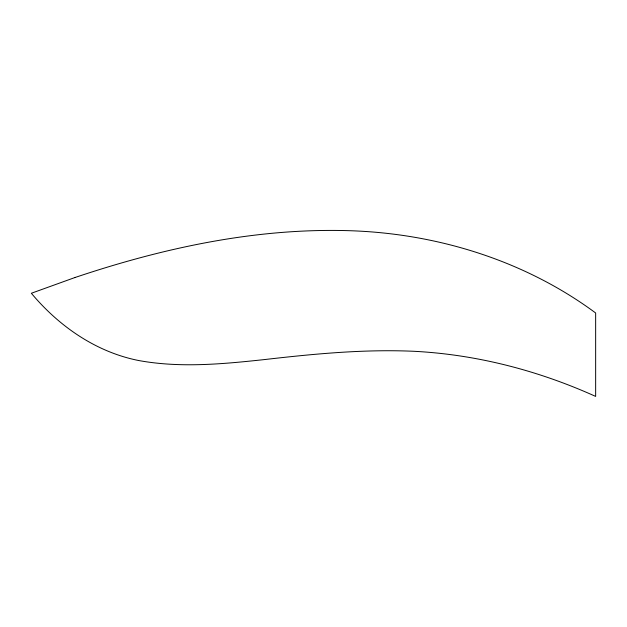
<?xml version="1.0" encoding="UTF-8"?>
<svg xmlns="http://www.w3.org/2000/svg" width="627" height="627" viewBox="0 0 627 627"><rect width="100%" height="100%" fill="white"/><g stroke="black" fill="none" stroke-linecap="round" stroke-linejoin="round"><path stroke-width="0.94" d="M74.974 277.518L31.35 293.264C59.04 326.353 96.119 352.162 138.935 360.572C180.325 368.096 222.522 364.068 264.006 359.624C313.727 353.918 363.731 349.074 413.828 351.285C476.7 354.506 538.358 370.549 595.65 396.413L595.65 312.983C524.658 260.464 437.003 233.401 349.145 230.689C255.714 227.852 163.138 247.908 74.974 277.518"/></g></svg>
